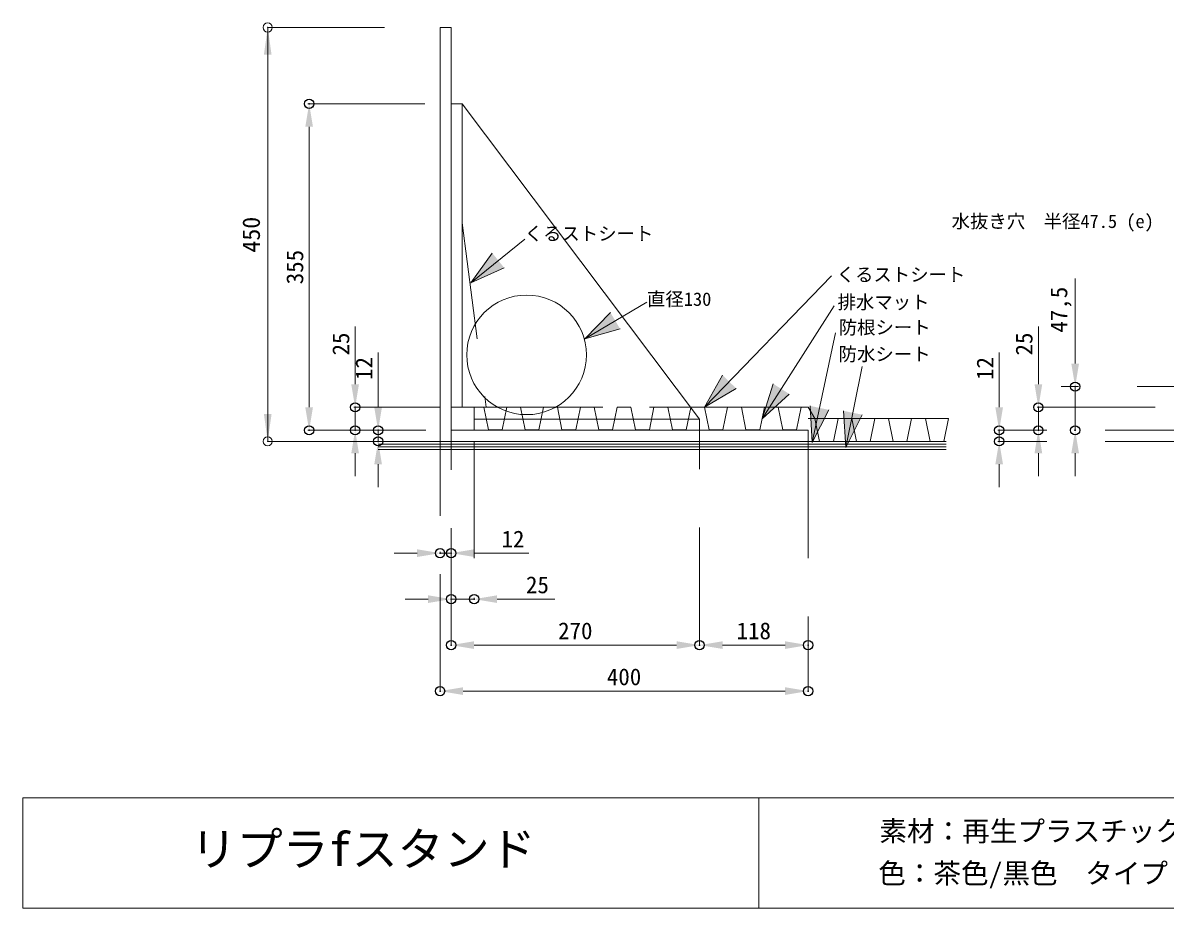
# Model space of a CAD drawing. Units: millimetres, scale not verified. Extents: x -1701 to 1700, y -915 to 1201.
# Drawn here: x -1701 to -459, y -914 to 48 of the extents above; entities that cross this region are included whole.
import ezdxf
from ezdxf.enums import TextEntityAlignment as Align

# ---------------------------------------------------------------- set-up
doc = ezdxf.new("R2010")
doc.units = ezdxf.units.MM
doc.header["$LTSCALE"] = 20
doc.header["$PDMODE"] = 32
doc.header["$PDSIZE"] = 10
doc.linetypes.add('USER2', pattern=[9.525, 6.35, -3.175])
for name, color, linetype, lineweight in [('0-0_0', 7, 'Continuous', 18), ('0-6_陦_譫_邱__', 7, 'Continuous', 18), ('0-9_蟇_豕慕___', 7, 'USER2', 18), ('0-A_邨_蝗_30', 7, 'Continuous', 18), ('0-B_邨_蝗_25', 7, 'Continuous', 18), ('0-C_邨_蝗_5', 7, 'Continuous', 18), ('0-D_陬冗__蝗_25', 7, 'USER2', 18), ('0-E_陬冗__蝗_18', 7, 'USER2', 18), ('1-1__0-2_螟門__邱__', 7, 'Continuous', 18), ('1-3__0-2_螟門__邱__8', 7, 'Continuous', 18), ('1-B__1-b__1-b__1-b__1-b__1-b__1-b__1-b__1-b__1-b__1-b__1-b__1-b__1-0__0-2_螟門__邱___50__0_0___71_______0___42__1_0____3__txt____4__bigfont_shx____0__ENDTAB____0__EOF__', 7, 'Continuous', 18)]:
    doc.layers.add(name, color=color, linetype=linetype, lineweight=lineweight)
doc.layers.add('1-C__1-c__1-c__1-c__1-c__1-c__1-c__1-c__1-c__1-c__1-c__1-c__1-c__1-2__0-5_Defpoints', color=7, linetype='Continuous')
doc.layers.add('1-D__1-d__1-d__1-d__1-d__1-d__1-d__1-d__1-d__1-d__1-d__1-d__1-d__1-4__0-2_螟門__邱__5', color=7, linetype='Continuous')
doc.styles.add('ＭＳ ゴシック', font='')
doc.styles.get('ＭＳ ゴシック').set_extended_font_data('MS Gothic')

# ---------------------------------------------------------------- blocks, each defined once
blk = doc.blocks.new('_D8')
at = {"layer": '1-1__0-2_螟門__邱__'}
for p, q in [((3830.84, 2698.74), (3830.84, 2700.31)), ((3893.34, 2697.18), (4768.34, 2697.18)), ((4830.84, 2698.74), (4830.84, 2700.31))]:
    blk.add_line(p, q, dxfattribs=at)
for points in [[(3893.34, 2707.6), (3893.34, 2686.76), (3830.84, 2697.18)], [(4768.34, 2707.6), (4768.34, 2686.76), (4830.84, 2697.18)]]:
    blk.add_solid(points, dxfattribs=at)
at = {"layer": '1-C__1-c__1-c__1-c__1-c__1-c__1-c__1-c__1-c__1-c__1-c__1-c__1-c__1-2__0-5_Defpoints'}
for p in [(3830.84, 2697.18), (4830.84, 2697.18)]:
    blk.add_point(p, dxfattribs=at)
at = {"layer": '1-1__0-2_螟門__邱__', "style": 'ＭＳ ゴシック'}
blk.add_text('400', height=45.82, dxfattribs=at).set_placement((4283.97, 2699.4), align=Align.BOTTOM_LEFT)
blk = doc.blocks.new('_D9')
at = {"layer": '1-1__0-2_螟門__邱__'}
for p, q in [((3860.84, 2823.74), (3860.84, 2825.31)), ((4535.84, 2823.74), (4535.84, 2825.31)), ((3923.34, 2822.18), (4473.34, 2822.18))]:
    blk.add_line(p, q, dxfattribs=at)
for points in [[(3923.34, 2832.6), (3923.34, 2811.76), (3860.84, 2822.18)], [(4473.34, 2832.6), (4473.34, 2811.76), (4535.84, 2822.18)]]:
    blk.add_solid(points, dxfattribs=at)
at = {"layer": '1-C__1-c__1-c__1-c__1-c__1-c__1-c__1-c__1-c__1-c__1-c__1-c__1-c__1-2__0-5_Defpoints'}
for p in [(3860.84, 2822.18), (4535.84, 2822.18)]:
    blk.add_point(p, dxfattribs=at)
at = {"layer": '1-1__0-2_螟門__邱__', "style": 'ＭＳ ゴシック'}
blk.add_text('270', height=45.82, dxfattribs=at).set_placement((4151.47, 2824.4), align=Align.BOTTOM_LEFT)
blk = doc.blocks.new('_D10')
at = {"layer": '1-1__0-2_螟門__邱__'}
for p, q in [((4535.84, 2823.74), (4535.84, 2825.31)), ((4830.84, 2823.74), (4830.84, 2825.31)), ((4598.34, 2822.18), (4768.34, 2822.18))]:
    blk.add_line(p, q, dxfattribs=at)
for points in [[(4598.34, 2832.6), (4598.34, 2811.76), (4535.84, 2822.18)], [(4768.34, 2832.6), (4768.34, 2811.76), (4830.84, 2822.18)]]:
    blk.add_solid(points, dxfattribs=at)
at = {"layer": '1-C__1-c__1-c__1-c__1-c__1-c__1-c__1-c__1-c__1-c__1-c__1-c__1-c__1-2__0-5_Defpoints'}
for p in [(4535.84, 2822.18), (4830.84, 2822.18)]:
    blk.add_point(p, dxfattribs=at)
at = {"layer": '1-1__0-2_螟門__邱__', "style": 'ＭＳ ゴシック'}
blk.add_text('118', height=45.82, dxfattribs=at).set_placement((4636.47, 2824.4), align=Align.BOTTOM_LEFT)
blk = doc.blocks.new('_D11')
at = {"layer": '1-1__0-2_螟門__邱__'}
for p, q in [((3860.84, 2948.74), (3860.84, 2950.31)), ((3923.34, 2948.74), (3923.34, 2950.31)), ((3798.34, 2947.18), (3735.84, 2947.18)), ((3860.84, 2947.18), (3923.34, 2947.18)), ((3985.84, 2947.18), (4142.53, 2947.18))]:
    blk.add_line(p, q, dxfattribs=at)
for points in [[(3798.34, 2957.6), (3798.34, 2936.76), (3860.84, 2947.18)], [(3985.84, 2957.6), (3985.84, 2936.76), (3923.34, 2947.18)]]:
    blk.add_solid(points, dxfattribs=at)
at = {"layer": '1-C__1-c__1-c__1-c__1-c__1-c__1-c__1-c__1-c__1-c__1-c__1-c__1-c__1-2__0-5_Defpoints'}
for p in [(3860.84, 2947.18), (3923.34, 2947.18)]:
    blk.add_point(p, dxfattribs=at)
at = {"layer": '1-1__0-2_螟門__邱__', "style": 'ＭＳ ゴシック'}
blk.add_text('25', height=45.82, dxfattribs=at).set_placement((4064.19, 2949.4), align=Align.BOTTOM_LEFT)
blk = doc.blocks.new('_D12')
at = {"layer": '1-1__0-2_螟門__邱__'}
for p, q in [((3830.84, 3073.74), (3830.84, 3075.31)), ((3860.84, 3073.74), (3860.84, 3075.31)), ((3768.34, 3072.18), (3705.84, 3072.18)), ((3830.84, 3072.18), (3860.84, 3072.18)), ((3923.34, 3072.18), (4071.97, 3072.18))]:
    blk.add_line(p, q, dxfattribs=at)
for points in [[(3768.34, 3082.6), (3768.34, 3061.76), (3830.84, 3072.18)], [(3923.34, 3082.6), (3923.34, 3061.76), (3860.84, 3072.18)]]:
    blk.add_solid(points, dxfattribs=at)
at = {"layer": '1-C__1-c__1-c__1-c__1-c__1-c__1-c__1-c__1-c__1-c__1-c__1-c__1-c__1-2__0-5_Defpoints'}
for p in [(3830.84, 3072.18), (3860.84, 3072.18)]:
    blk.add_point(p, dxfattribs=at)
at = {"layer": '1-1__0-2_螟門__邱__', "style": 'ＭＳ ゴシック'}
blk.add_text('12', height=45.82, dxfattribs=at).set_placement((3997.66, 3073.87), align=Align.BOTTOM_LEFT)
blk = doc.blocks.new('_D14')
at = {"layer": '1-1__0-2_螟門__邱__'}
blk.add_line((3473.4, 3406.05), (3471.84, 3406.05), dxfattribs=at)
for points in [[(3464.54, 4231.05), (3485.38, 4231.05), (3474.96, 4293.55)], [(3464.54, 3468.55), (3485.38, 3468.55), (3474.96, 3406.05)]]:
    blk.add_solid(points, dxfattribs=at)
at = {"layer": '1-3__0-2_螟門__邱__8'}
blk.add_line((3473.4, 4293.55), (3471.84, 4293.55), dxfattribs=at)
at = {"layer": '1-B__1-b__1-b__1-b__1-b__1-b__1-b__1-b__1-b__1-b__1-b__1-b__1-b__1-0__0-2_螟門__邱___50__0_0___71_______0___42__1_0____3__txt____4__bigfont_shx____0__ENDTAB____0__EOF__'}
blk.add_line((3474.96, 3468.55), (3474.96, 4231.05), dxfattribs=at)
at = {"layer": '1-C__1-c__1-c__1-c__1-c__1-c__1-c__1-c__1-c__1-c__1-c__1-c__1-c__1-2__0-5_Defpoints'}
for p in [(3474.96, 4293.55), (3474.96, 3406.05)]:
    blk.add_point(p, dxfattribs=at)
at = {"layer": '1-1__0-2_螟門__邱__', "style": 'ＭＳ ゴシック'}
blk.add_text('355', height=45.82, rotation=90, dxfattribs=at).set_placement((3472.72, 3802.92), align=Align.BOTTOM_LEFT)
blk = doc.blocks.new('_D16')
at = {"layer": '1-1__0-2_螟門__邱__'}
for p, q in [((5349.96, 3468.55), (5349.96, 3617.18)), ((5348.4, 3406.05), (5346.84, 3406.05)), ((5349.96, 3376.05), (5349.96, 3406.05)), ((5348.4, 3376.05), (5346.84, 3376.05)), ((5349.96, 3313.55), (5349.96, 3251.05))]:
    blk.add_line(p, q, dxfattribs=at)
for points in [[(5339.54, 3468.55), (5360.38, 3468.55), (5349.96, 3406.05)], [(5339.54, 3313.55), (5360.38, 3313.55), (5349.96, 3376.05)]]:
    blk.add_solid(points, dxfattribs=at)
at = {"layer": '1-C__1-c__1-c__1-c__1-c__1-c__1-c__1-c__1-c__1-c__1-c__1-c__1-c__1-2__0-5_Defpoints'}
for p in [(5349.96, 3406.05), (5349.96, 3376.05)]:
    blk.add_point(p, dxfattribs=at)
at = {"layer": '1-1__0-2_螟門__邱__', "style": 'ＭＳ ゴシック'}
blk.add_text('12', height=45.82, rotation=90, dxfattribs=at).set_placement((5348.27, 3542.86), align=Align.BOTTOM_LEFT)
blk = doc.blocks.new('_D17')
at = {"layer": '1-1__0-2_螟門__邱__'}
for p, q in [((5456.53, 3531.05), (5456.53, 3687.74)), ((5454.97, 3468.55), (5453.41, 3468.55)), ((5456.53, 3406.05), (5456.53, 3468.55)), ((5454.97, 3406.05), (5453.41, 3406.05)), ((5456.53, 3343.55), (5456.53, 3281.05))]:
    blk.add_line(p, q, dxfattribs=at)
blk.add_solid([(5446.11, 3343.55), (5466.95, 3343.55), (5456.53, 3406.05)], dxfattribs=at)
at = {"layer": '1-C__1-c__1-c__1-c__1-c__1-c__1-c__1-c__1-c__1-c__1-c__1-c__1-c__1-2__0-5_Defpoints'}
for p in [(5456.53, 3468.55), (5456.53, 3406.05)]:
    blk.add_point(p, dxfattribs=at)
at = {"layer": '1-D__1-d__1-d__1-d__1-d__1-d__1-d__1-d__1-d__1-d__1-d__1-d__1-d__1-4__0-2_螟門__邱__5'}
blk.add_solid([(5446.11, 3531.05), (5466.95, 3531.05), (5456.53, 3468.55)], dxfattribs=at)
at = {"layer": '1-1__0-2_螟門__邱__', "style": 'ＭＳ ゴシック'}
blk.add_text('25', height=45.82, rotation=90, dxfattribs=at).set_placement((5454.31, 3609.39), align=Align.BOTTOM_LEFT)
blk = doc.blocks.new('_D18')
at = {"layer": '1-1__0-2_螟門__邱__'}
for p, q in [((5556.53, 3587.3), (5556.53, 3818.25)), ((5554.97, 3524.8), (5553.41, 3524.8)), ((5556.53, 3406.05), (5556.53, 3524.8)), ((5554.97, 3406.05), (5553.41, 3406.05)), ((5556.53, 3343.55), (5556.53, 3281.05))]:
    blk.add_line(p, q, dxfattribs=at)
for points in [[(5546.11, 3587.3), (5566.95, 3587.3), (5556.53, 3524.8)], [(5546.11, 3343.55), (5566.95, 3343.55), (5556.53, 3406.05)]]:
    blk.add_solid(points, dxfattribs=at)
at = {"layer": '1-C__1-c__1-c__1-c__1-c__1-c__1-c__1-c__1-c__1-c__1-c__1-c__1-c__1-2__0-5_Defpoints'}
for p in [(5556.53, 3524.8), (5556.53, 3406.05)]:
    blk.add_point(p, dxfattribs=at)
at = {"layer": '1-1__0-2_螟門__邱__', "style": 'ＭＳ ゴシック'}
blk.add_text('47,5', height=45.82, rotation=90, dxfattribs=at).set_placement((5548.79, 3671.53), align=Align.BOTTOM_LEFT)
blk = doc.blocks.new('_D19')
at = {"layer": '1-1__0-2_螟門__邱__'}
for p, q in [((3662.46, 3468.55), (3662.46, 3617.18)), ((3660.9, 3406.05), (3659.34, 3406.05)), ((3662.46, 3376.05), (3662.46, 3406.05)), ((3660.9, 3376.05), (3659.34, 3376.05)), ((3662.46, 3313.55), (3662.46, 3251.05))]:
    blk.add_line(p, q, dxfattribs=at)
for points in [[(3652.04, 3468.55), (3672.88, 3468.55), (3662.46, 3406.05)], [(3652.04, 3313.55), (3672.88, 3313.55), (3662.46, 3376.05)]]:
    blk.add_solid(points, dxfattribs=at)
at = {"layer": '1-C__1-c__1-c__1-c__1-c__1-c__1-c__1-c__1-c__1-c__1-c__1-c__1-c__1-2__0-5_Defpoints'}
for p in [(3662.46, 3406.05), (3662.46, 3376.05)]:
    blk.add_point(p, dxfattribs=at)
at = {"layer": '1-1__0-2_螟門__邱__', "style": 'ＭＳ ゴシック'}
blk.add_text('12', height=45.82, rotation=90, dxfattribs=at).set_placement((3660.77, 3542.86), align=Align.BOTTOM_LEFT)
blk = doc.blocks.new('_D20')
at = {"layer": '1-1__0-2_螟門__邱__'}
for p, q in [((3599.96, 3531.05), (3599.96, 3687.74)), ((3598.4, 3468.55), (3596.84, 3468.55)), ((3599.96, 3406.05), (3599.96, 3468.55)), ((3598.4, 3406.05), (3596.84, 3406.05)), ((3599.96, 3343.55), (3599.96, 3281.05))]:
    blk.add_line(p, q, dxfattribs=at)
for points in [[(3589.54, 3531.05), (3610.38, 3531.05), (3599.96, 3468.55)], [(3589.54, 3343.55), (3610.38, 3343.55), (3599.96, 3406.05)]]:
    blk.add_solid(points, dxfattribs=at)
at = {"layer": '1-C__1-c__1-c__1-c__1-c__1-c__1-c__1-c__1-c__1-c__1-c__1-c__1-c__1-2__0-5_Defpoints'}
for p in [(3599.96, 3468.55), (3599.96, 3406.05)]:
    blk.add_point(p, dxfattribs=at)
at = {"layer": '1-1__0-2_螟門__邱__', "style": 'ＭＳ ゴシック'}
blk.add_text('25', height=45.82, rotation=90, dxfattribs=at).set_placement((3597.74, 3609.39), align=Align.BOTTOM_LEFT)

msp = doc.modelspace()

# ---------------------------------------------------------------- linework, layer by layer
at = {"layer": '0-0_0'}
for p, q in [((-1434.69, 43.13), (-1434.69, -406.87)), ((-1247.34, -6.87), (-1247.34, 43.13)), ((-1235.34, 43.13), (-1247.34, 43.13)), ((-1235.34, -6.87), (-1235.34, 43.13)), ((-1214.1, -234.6), (-1177.55, -218.34)), ((-1090.18, -295.47), (-1051.67, -284.63)), ((-959.84, -369.87), (-925.55, -349.26)), ((-897.24, -382.47), (-867.76, -355.44)), ((-842.89, -408.31), (-824.75, -372.66)), ((-806.18, -413.72), (-788.42, -377.88))]:
    msp.add_line(p, q, dxfattribs=at)
for points in [[(-1155.21, -186.96), (-1214.1, -234.6), (-1190.58, -202.25)], [(-822, -227.06), (-959.84, -369.87), (-940.45, -334.88)], [(-1022.76, -255.41), (-1090.18, -295.47), (-1062.25, -266.83)], [(-819.02, -259.63), (-897.24, -382.47), (-885.22, -344.32)], [(-817.54, -288.78), (-842.89, -408.31), (-845, -368.37)], [(-788.43, -325.38), (-806.18, -413.72), (-808.72, -373.8)]]:
    msp.add_lwpolyline(points, dxfattribs=at)
for p in [(-1434.69, 43.13), (-1434.69, -406.87)]:
    msp.add_point(p, dxfattribs=at)
for points in [[(-1434.69, 43.13), (-1430.51, 13.42), (-1438.86, 13.42)], [(-1190.58, -202.25), (-1177.55, -218.34), (-1214.1, -234.6)], [(-1062.25, -266.83), (-1051.67, -284.63), (-1090.18, -295.47)], [(-940.45, -334.88), (-925.55, -349.26), (-959.84, -369.87)], [(-885.22, -344.32), (-867.76, -355.44), (-897.24, -382.47)], [(-845, -368.37), (-824.75, -372.66), (-842.89, -408.31)], [(-1434.69, -406.87), (-1438.86, -377.16), (-1430.51, -377.16)], [(-808.72, -373.8), (-788.42, -377.88), (-806.18, -413.72)]]:
    msp.add_solid(points, dxfattribs=at)
at = {"layer": '0-6_陦_譫_邱__'}
for points in [[(-1700.85, -794.41), (-900.85, -794.41), (-900.85, -914.41), (-1700.85, -914.41)], [(-900.85, -794.41), (-50.85, -794.41), (-50.85, -914.41), (-900.85, -914.41)]]:
    msp.add_lwpolyline(points, close=True, dxfattribs=at)
at = {"layer": '0-9_蟇_豕慕___'}
for p, q in [((-1434.69, 43.13), (-1247.34, 43.13)), ((-1390.94, -39.87), (-1247.34, -39.87)), ((-172.34, -347.37), (-572.34, -347.37)), ((-597.06, -369.87), (-397.34, -369.87)), ((-1389.69, -394.87), (-1247.34, -394.87)), ((-965.34, -627.48), (-965.34, -394.87)), ((-397.34, -394.87), (-640.94, -394.87)), ((-1434.69, -406.87), (-1247.34, -406.87)), ((-1247.34, -678.42), (-1247.34, -406.87)), ((-1235.34, -628.42), (-1235.34, -406.87)), ((-1210.34, -406.87), (-1210.34, -578.42)), ((-847.34, -406.87), (-847.34, -678.42)), ((-397.34, -406.87), (-639.69, -406.87))]:
    msp.add_line(p, q, dxfattribs=at)
msp.add_lwpolyline([(-1340.94, -369.87), (-1247.34, -369.87), (-1247.34, -248.22)], dxfattribs=at)
at = {"layer": '0-A_邨_蝗_30'}
msp.add_line((-1314.69, -406.87), (-697.34, -406.87), dxfattribs=at)
at = {"layer": '0-B_邨_蝗_25'}
msp.add_line((-974.84, -369.87), (-847.34, -369.87), dxfattribs=at)
msp.add_lwpolyline([(-847.34, -369.87), (-839.84, -381.87), (-694.84, -381.87)], dxfattribs=at)
at = {"layer": '0-C_邨_蝗_5'}
for p, q in [((-1314.69, -409.87), (-697.34, -409.87)), ((-1314.69, -412.87), (-697.34, -412.87)), ((-1314.69, -415.87), (-697.34, -415.87))]:
    msp.add_line(p, q, dxfattribs=at)
at = {"layer": '0-D_陬冗__蝗_25'}
msp.add_lwpolyline([(-1223.34, -169.37), (-1197.34, -369.87), (-975.11, -369.87)], dxfattribs=at)
at = {"layer": '0-E_陬冗__蝗_18'}
for p, q in [((-1210.34, -369.87), (-965.34, -369.87)), ((-1210.34, -394.87), (-965.34, -394.87))]:
    msp.add_line(p, q, dxfattribs=at)
msp.add_lwpolyline([(-974.84, -370.24), (-979.84, -394.37), (-994.84, -394.37), (-999.84, -369.87), (-1014.84, -369.87), (-1019.84, -394.37), (-1034.84, -394.37), (-1039.84, -369.87), (-1054.84, -369.87), (-1059.84, -394.37), (-1074.84, -394.37), (-1079.84, -369.87), (-1094.84, -369.87), (-1099.84, -394.37), (-1114.84, -394.37), (-1119.84, -369.87), (-1134.84, -369.87), (-1139.84, -394.37), (-1154.84, -394.37), (-1159.84, -369.87), (-1174.84, -369.87), (-1179.84, -394.37), (-1194.84, -394.37), (-1199.84, -369.87), (-1210.34, -369.87)], dxfattribs=at)
at = {"layer": '1-1__0-2_螟門__邱__'}
for p, q in [((-1247.34, -6.87), (-1247.34, -406.87)), ((-1223.34, -39.87), (-965.34, -382.87)), ((-965.34, -369.87), (-847.34, -369.87)), ((-847.34, -381.87), (-697.34, -381.87)), ((-965.34, -394.87), (-847.34, -394.87)), ((-847.34, -406.87), (-697.34, -406.87))]:
    msp.add_line(p, q, dxfattribs=at)
for points in [[(-1247.34, -406.87), (-1235.34, -406.87), (-1235.34, -6.87)], [(-847.34, -369.87), (-854.84, -369.87), (-859.84, -394.37), (-874.84, -394.37), (-879.84, -369.87), (-894.84, -369.87), (-899.84, -394.37), (-914.84, -394.37), (-919.84, -369.87), (-934.84, -369.87), (-939.84, -394.37), (-954.84, -394.37), (-959.84, -369.87), (-965.34, -369.87)], [(-847.34, -382.12), (-839.84, -381.87), (-834.84, -406.87), (-819.84, -406.87), (-814.84, -381.87), (-799.84, -381.87), (-794.84, -406.87), (-779.84, -406.87), (-774.84, -381.87), (-759.84, -381.87), (-754.84, -406.87), (-739.97, -406.87), (-734.84, -381.87), (-719.84, -381.87), (-714.84, -406.87), (-699.84, -406.87), (-694.84, -381.87)]]:
    msp.add_lwpolyline(points, dxfattribs=at)
for points in [[(-1235.34, -369.87), (-1223.34, -369.87), (-1223.34, -39.87), (-1235.34, -39.87)], [(-1235.34, -394.87), (-1210.34, -394.87), (-1210.34, -369.87), (-1235.34, -369.87)], [(-1210.34, -394.87), (-965.34, -394.87), (-965.34, -382.87), (-1210.34, -382.87)], [(-1235.34, -406.87), (-847.34, -406.87), (-847.34, -394.87), (-1235.34, -394.87)]]:
    msp.add_lwpolyline(points, close=True, dxfattribs=at)
msp.add_circle((-1153.34, -312.87), 65, dxfattribs=at)
at = {"layer": '1-3__0-2_螟門__邱__8'}
msp.add_line((-974.84, -370.24), (-959.84, -369.87), dxfattribs=at)

# ---------------------------------------------------------------- block references
at = {"layer": '1-1__0-2_螟門__邱__', "xscale": 0.4, "yscale": 0.4}
for name in ['_D14', '_D18', '_D20', '_D17', '_D19', '_D16', '_D12', '_D11', '_D9', '_D10', '_D8']:
    msp.add_blockref(name, (-2779.67, -1757.29), dxfattribs=at)

# ---------------------------------------------------------------- texts
at = {"layer": '0-0_0', "style": 'ＭＳ ゴシック'}
for s, height, p in [('水抜き穴\u3000半径47.5 (e)', 14.66, (-691.35, -179.33)), ('くるストシート', 14.66, (-1155.45, -192.75)), ('くるストシート', 14.66, (-816.33, -237.34)), ('直径130', 14.66, (-1022.43, -263.97)), ('排水マット', 14.66, (-815.36, -267.29)), ('防根シート', 14.66, (-814.08, -294.66)), ('防水シート', 14.66, (-814.19, -323.73)), ('素材：再生プラスチック材(PPメイン)', 21.99, (-769.84, -848.25)), ('リプラfスタンド', 36.66, (-1518.47, -879.41)), ('色：茶色/黒色\u3000タイプ：補強タイプ', 21.99, (-771.11, -894.08))]:
    msp.add_text(s, height=height, dxfattribs=at).set_placement(p, align=Align.BOTTOM_LEFT)
msp.add_text('450', height=19.06, rotation=90, dxfattribs=at).set_placement((-1437.44, -201.64), align=Align.BOTTOM_LEFT)

doc.saveas('drawing.dxf')
